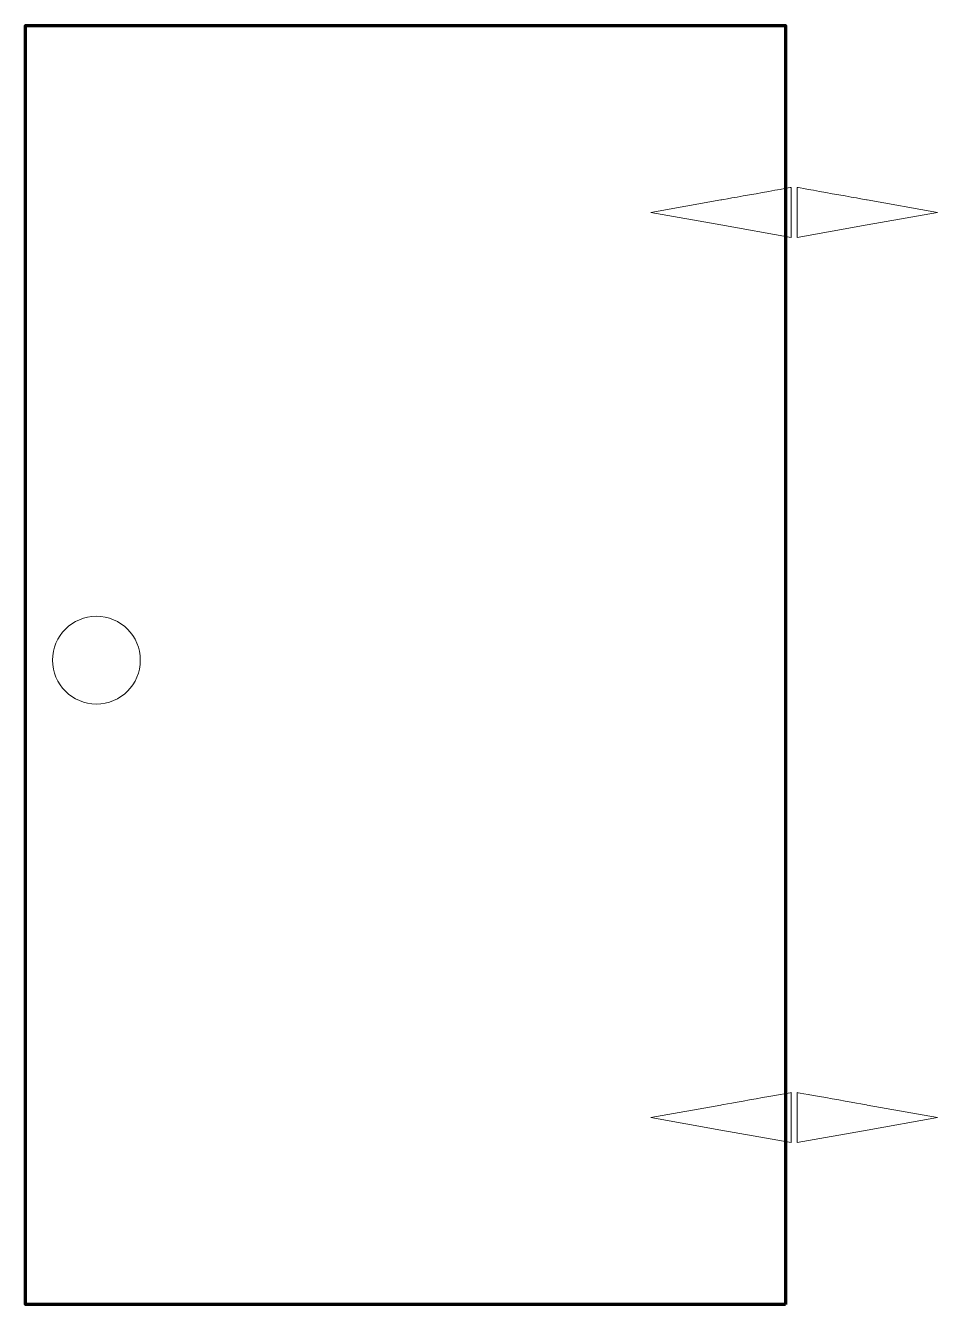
# Model space of a CAD drawing. Header units: millimetres. Extents: x -23506.1 to -23442.8, y -14260.4 to -14171.7.
import ezdxf

# ---------------------------------------------------------------- set-up
doc = ezdxf.new("R2010")
doc.units = ezdxf.units.MM

msp = doc.modelspace()

# ---------------------------------------------------------------- linework, layer by layer
at = {"lineweight": 70, "extrusion": (0, 6.12323e-17, -1), "elevation": -24619.608}
msp.add_lwpolyline([(23453.37, -14260.423), (23506.112, -14260.423), (23506.112, -14171.676), (23453.37, -14171.676), (23453.37, -14260.423)], close=True, dxfattribs=at)
at = {"lineweight": 18, "extrusion": (0, 6.12323e-17, -1)}
msp.add_ellipse((-23501.194, -14215.714, 24619.608), major_axis=(0, 3.046), ratio=1, dxfattribs=at)
for points, knots in [([(-23506.104, -14220.839, 24619.608), (-23506.104, -14220.839, 24619.608), (-23506.104, -14220.839, 24619.608), (-23506.104, -14171.676, 24619.608), (-23506.104, -14171.676, 24619.608)], [0.3, 0.3, 0.3, 0.3, 0.3, 0.4, 0.4, 0.4, 0.4]), ([(-23453.37, -14171.676, 24619.608), (-23453.37, -14171.676, 24619.608), (-23453.37, -14171.676, 24619.608), (-23453.37, -14220.839, 24619.608), (-23453.37, -14220.839, 24619.608)], [0.1, 0.1, 0.1, 0.1, 0.1, 0.2, 0.2, 0.2, 0.2])]:
    msp.add_open_spline(points, degree=3, knots=knots)
at = {"lineweight": 9}
for points, knots in [([(-23506.104, -14220.839, 24619.608), (-23506.104, -14220.839, 24619.608), (-23506.104, -14220.839, 24619.608), (-23506.104, -14171.676, 24619.608), (-23506.104, -14171.676, 24619.608)], [0.3, 0.3, 0.3, 0.3, 0.3, 0.4, 0.4, 0.4, 0.4]), ([(-23453.37, -14171.676, 24619.608), (-23453.37, -14171.676, 24619.608), (-23453.37, -14171.676, 24619.608), (-23453.37, -14220.839, 24619.608), (-23453.37, -14220.839, 24619.608)], [0.1, 0.1, 0.1, 0.1, 0.1, 0.2, 0.2, 0.2, 0.2])]:
    msp.add_open_spline(points, degree=3, knots=knots, dxfattribs=at)
at = {"lineweight": 18}
for points in [[(-23462.718, -14184.643, 24619.608), (-23462.718, -14184.643, 24619.608), (-23457.853, -14185.512, 24619.608), (-23457.853, -14185.512, 24619.608), (-23457.853, -14185.512, 24619.608), (-23457.853, -14185.512, 24619.608), (-23452.988, -14186.38, 24619.608), (-23452.988, -14186.38, 24619.608), (-23452.988, -14186.38, 24619.608), (-23452.988, -14186.38, 24619.608), (-23452.988, -14184.643, 24619.608), (-23452.988, -14184.643, 24619.608), (-23452.988, -14184.643, 24619.608), (-23452.988, -14184.643, 24619.608), (-23452.988, -14182.907, 24619.608), (-23452.988, -14182.907, 24619.608), (-23452.988, -14182.907, 24619.608), (-23452.988, -14182.907, 24619.608), (-23457.853, -14183.775, 24619.608), (-23457.853, -14183.775, 24619.608), (-23457.853, -14183.775, 24619.608), (-23457.853, -14183.775, 24619.608), (-23462.718, -14184.643, 24619.608), (-23462.718, -14184.643, 24619.608)], [(-23442.831, -14184.643, 24619.608), (-23442.831, -14184.643, 24619.608), (-23447.696, -14185.512, 24619.608), (-23447.696, -14185.512, 24619.608), (-23447.696, -14185.512, 24619.608), (-23447.696, -14185.512, 24619.608), (-23452.56, -14186.38, 24619.608), (-23452.56, -14186.38, 24619.608), (-23452.56, -14186.38, 24619.608), (-23452.56, -14186.38, 24619.608), (-23452.56, -14184.643, 24619.608), (-23452.56, -14184.643, 24619.608), (-23452.56, -14184.643, 24619.608), (-23452.56, -14184.643, 24619.608), (-23452.56, -14182.907, 24619.608), (-23452.56, -14182.907, 24619.608), (-23452.56, -14182.907, 24619.608), (-23452.56, -14182.907, 24619.608), (-23447.696, -14183.775, 24619.608), (-23447.696, -14183.775, 24619.608), (-23447.696, -14183.775, 24619.608), (-23447.696, -14183.775, 24619.608), (-23442.831, -14184.643, 24619.608), (-23442.831, -14184.643, 24619.608)], [(-23462.718, -14247.456, 24619.608), (-23462.718, -14247.456, 24619.608), (-23457.853, -14248.324, 24619.608), (-23457.853, -14248.324, 24619.608), (-23457.853, -14248.324, 24619.608), (-23457.853, -14248.324, 24619.608), (-23452.988, -14249.192, 24619.608), (-23452.988, -14249.192, 24619.608), (-23452.988, -14249.192, 24619.608), (-23452.988, -14249.192, 24619.608), (-23452.988, -14247.456, 24619.608), (-23452.988, -14247.456, 24619.608), (-23452.988, -14247.456, 24619.608), (-23452.988, -14247.456, 24619.608), (-23452.988, -14245.719, 24619.608), (-23452.988, -14245.719, 24619.608), (-23452.988, -14245.719, 24619.608), (-23452.988, -14245.719, 24619.608), (-23457.853, -14246.587, 24619.608), (-23457.853, -14246.587, 24619.608), (-23457.853, -14246.587, 24619.608), (-23457.853, -14246.587, 24619.608), (-23462.718, -14247.456, 24619.608), (-23462.718, -14247.456, 24619.608)], [(-23442.831, -14247.456, 24619.608), (-23442.831, -14247.456, 24619.608), (-23447.696, -14248.324, 24619.608), (-23447.696, -14248.324, 24619.608), (-23447.696, -14248.324, 24619.608), (-23447.696, -14248.324, 24619.608), (-23452.56, -14249.192, 24619.608), (-23452.56, -14249.192, 24619.608), (-23452.56, -14249.192, 24619.608), (-23452.56, -14249.192, 24619.608), (-23452.56, -14247.456, 24619.608), (-23452.56, -14247.456, 24619.608), (-23452.56, -14247.456, 24619.608), (-23452.56, -14247.456, 24619.608), (-23452.56, -14245.719, 24619.608), (-23452.56, -14245.719, 24619.608), (-23452.56, -14245.719, 24619.608), (-23452.56, -14245.719, 24619.608), (-23447.696, -14246.587, 24619.608), (-23447.696, -14246.587, 24619.608), (-23447.696, -14246.587, 24619.608), (-23447.696, -14246.587, 24619.608), (-23442.831, -14247.456, 24619.608), (-23442.831, -14247.456, 24619.608)]]:
    msp.add_open_spline(points, degree=3, knots=[0, 0, 0, 0, 0.2857143, 0.2857143, 0.2857143, 0.2857143, 0.4285714, 0.4285714, 0.4285714, 0.4285714, 0.5714286, 0.5714286, 0.5714286, 0.5714286, 0.7142857, 0.7142857, 0.7142857, 0.7142857, 0.8571428, 0.8571429, 0.8571429, 0.8571429, 1, 1, 1, 1], dxfattribs=at)

doc.saveas('drawing.dxf')
